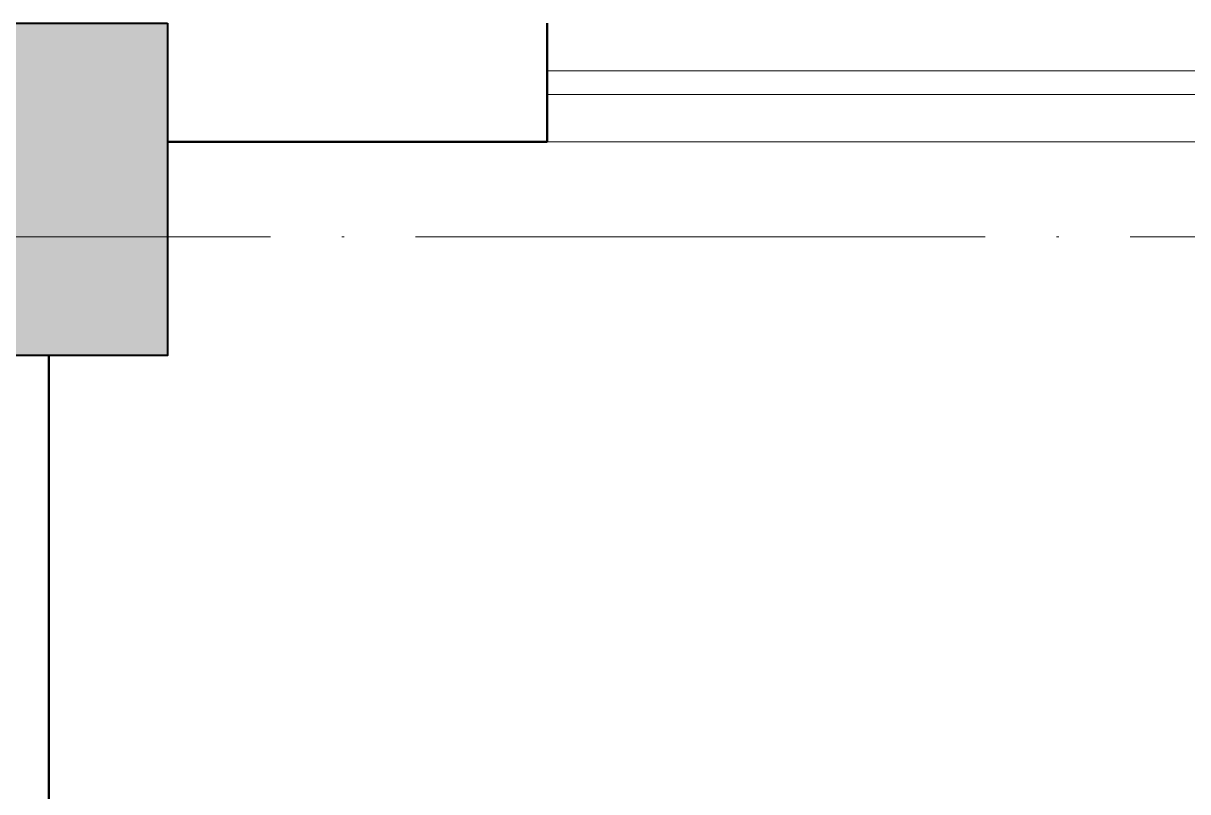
# Model space of a CAD drawing. Header units: inches. Extents: x -71 to 2682309, y -3332 to 801571.
# Drawn here: x 2651648.17 to 2651697.2, y 787702.88 to 787735.27 of the extents above; entities that cross this region are included whole.
import ezdxf

# ---------------------------------------------------------------- set-up
doc = ezdxf.new("R2010")
doc.units = ezdxf.units.IN
doc.header["$MEASUREMENT"] = 0
doc.linetypes.add('ACAD_ISO04W100', pattern=[30, 24, -3, 0, -3])
for name, color, linetype, lineweight in [('CENTER  LINE RA', 10, 'ACAD_ISO04W100', 18), ('CONC. OUTLINE RA', 150, 'Continuous', 40), ('DIM RA', 4, 'Continuous', 15), ('HATCH RA', 8, 'Continuous', 9), ('WALL RA', 42, 'Continuous', 50)]:
    doc.layers.add(name, color=color, linetype=linetype, lineweight=lineweight)
doc.layers.add('HACTH', color=7, linetype='Continuous')

# ---------------------------------------------------------------- blocks, each defined once
blk = doc.blocks.new('COLUMN')
at = {"layer": 'HACTH', "lineweight": 30, "transparency": 33554541}
h = blk.add_hatch(color=256, dxfattribs=at)
h.dxf.hatch_style = 1
h.paths.add_polyline_path([(2659104.188, 784576.379), (2659090.188, 784576.379), (2659090.188, 784562.379), (2659104.188, 784562.379)])
at = {"layer": 'CONC. OUTLINE RA'}
blk.add_lwpolyline([(2659090.188, 784576.379), (2659104.188, 784576.379), (2659104.188, 784562.379), (2659090.188, 784562.379)], close=True, dxfattribs=at)
blk = doc.blocks.new('GRID')
at = {"layer": 'CENTER  LINE RA'}
blk.add_line((2650289.133, 787726.268), (2650810.03, 787726.268), dxfattribs=at)

msp = doc.modelspace()

# ---------------------------------------------------------------- linework, layer by layer
at = {"layer": 'DIM RA'}
for p, q in [((2651670.225, 787733.268), (2651718.225, 787733.268)), ((2651670.225, 787732.268), (2651718.225, 787732.268)), ((2651670.225, 787730.268), (2651718.225, 787730.268))]:
    msp.add_line(p, q, dxfattribs=at)
at = {"layer": 'WALL RA'}
for p, q in [((2651670.225, 787730.268), (2651670.225, 787735.268)), ((2651670.225, 787730.268), (2651654.241, 787730.268)), ((2651649.241, 787589.768), (2651649.241, 787721.268)), ((2651649.241, 787719.241), (2651649.241, 787721.268))]:
    msp.add_line(p, q, dxfattribs=at)

# ---------------------------------------------------------------- block references
at = {"layer": 'DIM RA'}
msp.add_blockref('GRID', (1255.145, 0), dxfattribs=at)
at = {"layer": 'HATCH RA', "lineweight": 30, "rotation": 270}
msp.add_blockref('COLUMN', (1867077.862, 3446825.456), dxfattribs=at)

doc.saveas('drawing.dxf')
